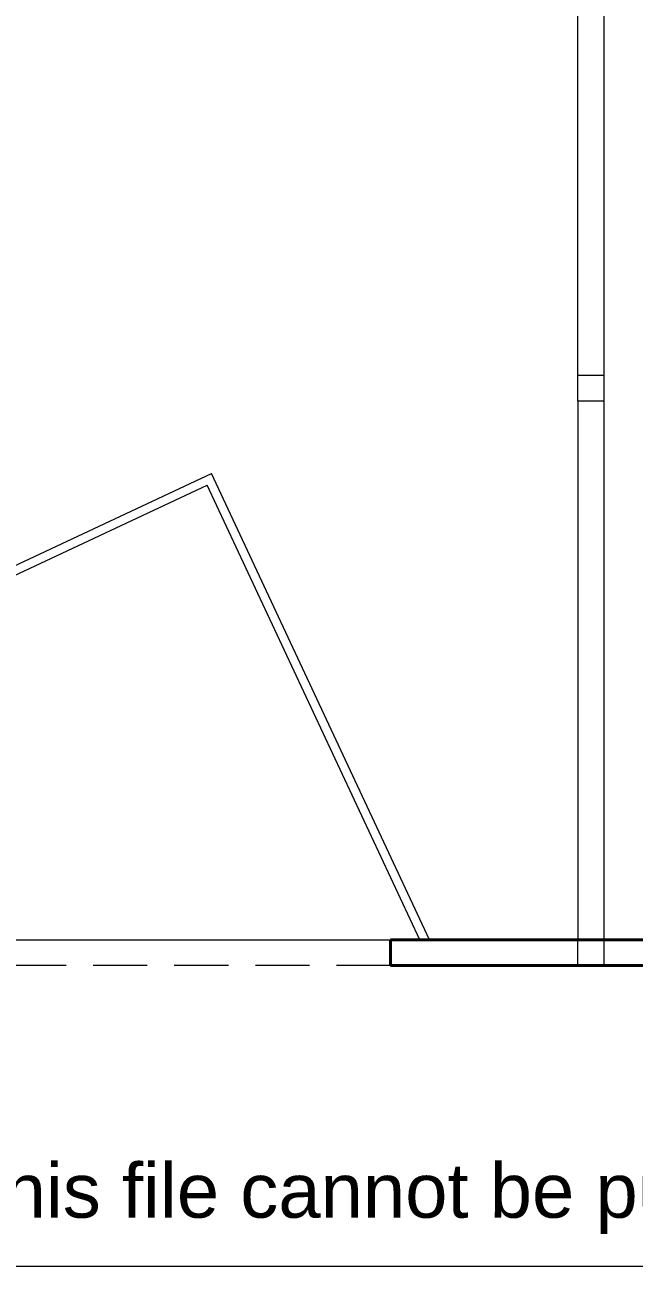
# Model space of a CAD drawing. Header units: millimetres. Extents: x 271.6 to 328, y 132.4 to 193.2.
# Drawn here: x 310.44 to 317.48, y 135.82 to 150.16 of the extents above; entities that cross this region are included whole.
import ezdxf

# ---------------------------------------------------------------- set-up
doc = ezdxf.new("R2010")
doc.units = ezdxf.units.MM
doc.linetypes.add('HIDDEN2', pattern=[0.1875, 0.125, -0.0625])
for name, color, linetype, lineweight in [('MURATURA sezioni - section wall', 7, 'Continuous', 40), ('PILASTRI struttura - structure', 7, 'Continuous', 13), ('PROIEZIONI - projections', 145, 'Continuous', 13), ('PROIEZIONI Tratteggiate - dashed', 1, 'Continuous', 9), ('www.archweb.it - All rights reserved', 2, 'Continuous', 5)]:
    doc.layers.add(name, color=color, linetype=linetype, lineweight=lineweight)
doc.styles.get("Standard").update_dxf_attribs({"font": 'arial.ttf'})

msp = doc.modelspace()

# ---------------------------------------------------------------- linework, layer by layer
at = {"layer": 'MURATURA sezioni - section wall', "ltscale": 0.7}
for p, q in [((327.582, 139.595), (314.665, 139.595)), ((314.665, 139.595), (314.665, 139.295)), ((327.882, 139.295), (314.665, 139.295))]:
    msp.add_line(p, q, dxfattribs=at)
at = {"layer": 'PILASTRI struttura - structure', "ltscale": 15}
for points in [[(316.829, 146.116), (317.129, 146.116), (317.129, 145.816), (316.829, 145.816)], [(316.829, 139.595), (317.129, 139.595), (317.129, 139.295), (316.829, 139.295)]]:
    msp.add_lwpolyline(points, close=True, dxfattribs=at)
at = {"layer": 'PROIEZIONI - projections', "ltscale": 0.7}
for p, q in [((317.129, 153.113), (317.129, 145.913)), ((316.829, 146.116), (316.829, 150.666)), ((316.829, 145.816), (316.829, 139.595)), ((308.864, 143.233), (312.594, 144.979)), ((315.113, 139.595), (312.594, 144.979)), ((308.868, 143.125), (312.546, 144.846)), ((315.003, 139.595), (312.546, 144.846))]:
    msp.add_line(p, q, dxfattribs=at)
at = {"layer": 'PROIEZIONI - projections', "ltscale": 0.08}
msp.add_line((317.129, 145.816), (317.129, 139.595), dxfattribs=at)
at = {"layer": 'PROIEZIONI - projections'}
msp.add_line((294.73, 139.595), (314.665, 139.595), dxfattribs=at)
at = {"layer": 'PROIEZIONI Tratteggiate - dashed', "linetype": 'HIDDEN2', "ltscale": 5}
msp.add_line((314.665, 139.295), (304.697, 139.295), dxfattribs=at)
at = {"layer": 'www.archweb.it - All rights reserved', "color": 253}
msp.add_line((271.726, 135.823), (327.981, 135.823), dxfattribs=at)

# ---------------------------------------------------------------- texts
at = {"layer": 'www.archweb.it - All rights reserved', "color": 1}
msp.add_text('The contents of this file cannot be published on other websites', height=0.62898, dxfattribs=at).set_placement((303.649, 136.383))

doc.saveas('drawing.dxf')
